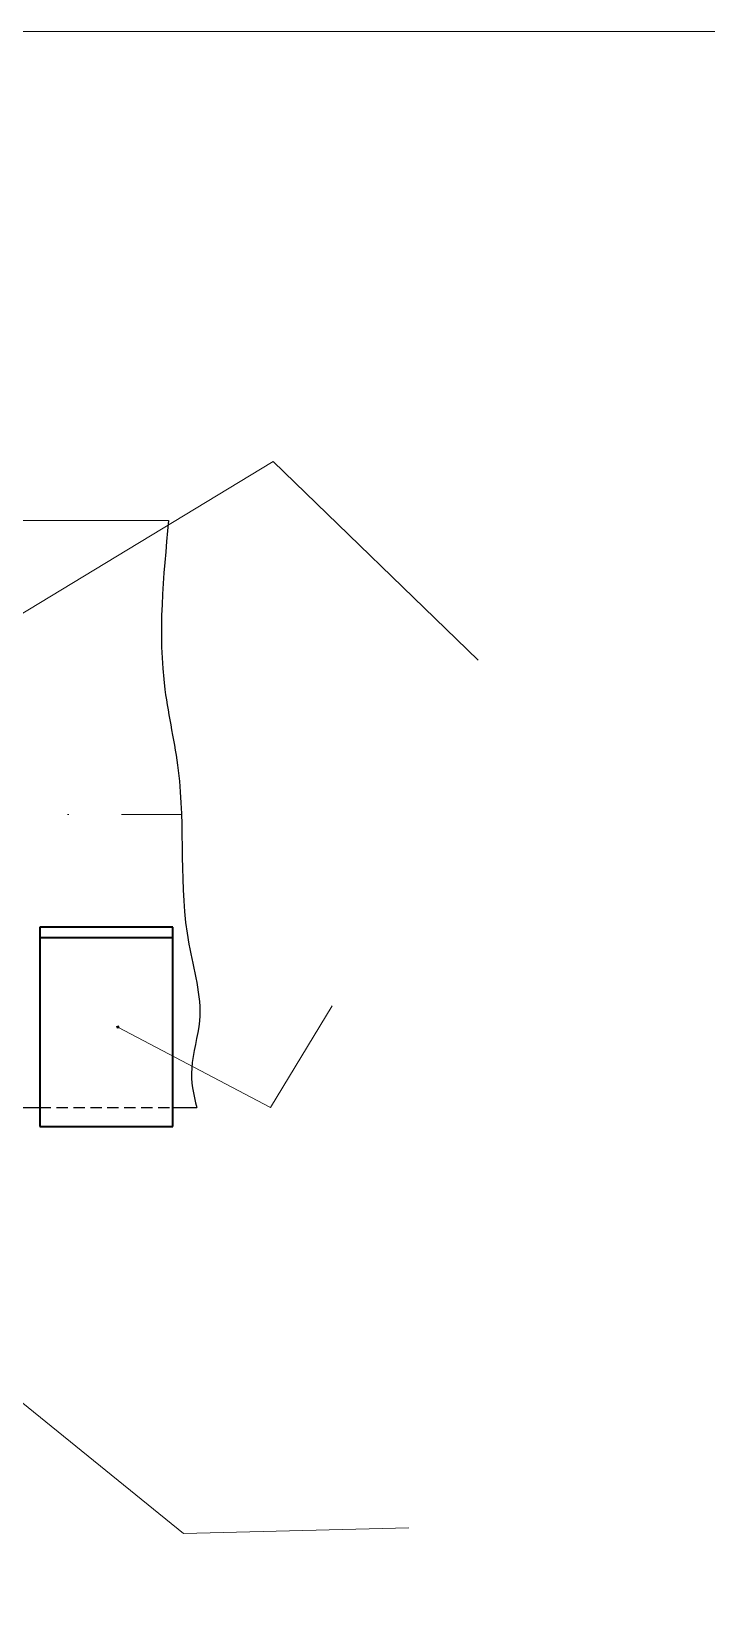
# Model space of a CAD drawing. Header units: millimetres. Extents: x 69249 to 73614, y -10452 to -7482.
# Drawn here: x 71307 to 71687, y -8374 to -7482 of the extents above; entities that cross this region are included whole.
import ezdxf

# ---------------------------------------------------------------- set-up
doc = ezdxf.new("R2010")
doc.units = ezdxf.units.MM
for name, pattern in [('K5LT32768', [0]), ('K5LT32769', [0]), ('K5LT32770', [300.2, 240, -30, 0.2, -30]), ('K5LT32776', [9.525, 6.35, -3.175]), ('K5LT32778', [0]), ('K5LT_THIN', [0])]:
    doc.linetypes.add(name, pattern=pattern)
for name, color, linetype in [('Осевая', 20, 'Continuous'), ('Основная', 137, 'Continuous'), ('Пунктир', 5, 'Continuous'), ('Размер', 104, 'Continuous'), ('Размеры', 7, 'Continuous'), ('Тонкая', 142, 'Continuous')]:
    doc.layers.add(name, color=color, linetype=linetype)

# ---------------------------------------------------------------- blocks, each defined once
blk = doc.blocks.new('U5')
at = {"layer": 'Размер'}
h = blk.add_hatch(color=7, dxfattribs=at)
h.paths.add_polyline_path([(71285.85, -8242.15), (71285.74, -8241.09), (71284.69, -8241.2), (71284.8, -8242.26)])
h.paths.add_polyline_path([(71285.66, -8241.99), (71285.58, -8241.29), (71284.88, -8241.36), (71284.95, -8242.06)])
h.paths.add_polyline_path([(71285.46, -8241.83), (71285.43, -8241.48), (71285.08, -8241.52), (71285.11, -8241.87)])
at = {"layer": 'Размер', "color": 7, "linetype": 'K5LT_THIN', "lineweight": 18}
for p, q in [((71285.74, -8241.09), (71284.69, -8241.2)), ((71284.69, -8241.2), (71284.8, -8242.26)), ((71284.8, -8242.26), (71285.85, -8242.15)), ((71285.58, -8241.29), (71284.88, -8241.36)), ((71284.88, -8241.36), (71284.95, -8242.06)), ((71284.95, -8242.06), (71285.66, -8241.99)), ((71285.43, -8241.48), (71285.08, -8241.52)), ((71285.08, -8241.52), (71285.11, -8241.87)), ((71285.11, -8241.87), (71285.46, -8241.83)), ((71392.45, -8328.49), (71285.27, -8241.67)), ((71285.46, -8241.83), (71285.43, -8241.48)), ((71285.46, -8241.83), (71285.66, -8241.99)), ((71285.66, -8241.99), (71285.58, -8241.29)), ((71285.66, -8241.99), (71285.85, -8242.15)), ((71285.85, -8242.15), (71285.74, -8241.09)), ((71519.22, -8325.24), (71392.45, -8328.49))]:
    blk.add_line(p, q, dxfattribs=at)
blk = doc.blocks.new('U14')
at = {"layer": 'Размер'}
h = blk.add_hatch(color=7, dxfattribs=at)
h.paths.add_polyline_path([(71292.73, -7816.42), (71292.98, -7815.39), (71291.95, -7815.14), (71291.7, -7816.17)])
h.paths.add_polyline_path([(71292.77, -7815.52), (71292.6, -7816.21), (71291.91, -7816.04), (71292.08, -7815.35)])
h.paths.add_polyline_path([(71292.55, -7815.65), (71292.47, -7815.99), (71292.12, -7815.91), (71292.21, -7815.57)])
at = {"layer": 'Размер', "color": 7, "linetype": 'K5LT_THIN', "lineweight": 18}
for p, q in [((71442.85, -7724.49), (71292.34, -7815.78)), ((71558.2, -7836.54), (71442.85, -7724.49)), ((71291.95, -7815.14), (71291.7, -7816.17)), ((71291.7, -7816.17), (71292.73, -7816.42)), ((71292.08, -7815.35), (71291.91, -7816.04)), ((71291.91, -7816.04), (71292.6, -7816.21)), ((71292.98, -7815.39), (71291.95, -7815.14)), ((71292.77, -7815.52), (71292.08, -7815.35)), ((71292.21, -7815.57), (71292.12, -7815.91)), ((71292.12, -7815.91), (71292.47, -7815.99)), ((71292.55, -7815.65), (71292.21, -7815.57)), ((71292.47, -7815.99), (71292.55, -7815.65)), ((71292.55, -7815.65), (71292.77, -7815.52)), ((71292.6, -7816.21), (71292.77, -7815.52)), ((71292.73, -7816.42), (71292.98, -7815.39)), ((71292.77, -7815.52), (71292.98, -7815.39))]:
    blk.add_line(p, q, dxfattribs=at)
blk = doc.blocks.new('U17')
at = {"layer": 'Размер'}
h = blk.add_hatch(color=7, dxfattribs=at)
h.paths.add_polyline_path([(71356.06, -8043.48), (71355.75, -8042.46), (71354.73, -8042.78), (71355.05, -8043.79)])
h.paths.add_polyline_path([(71355.84, -8043.36), (71355.63, -8042.69), (71354.95, -8042.89), (71355.16, -8043.57)])
h.paths.add_polyline_path([(71355.62, -8043.24), (71355.51, -8042.91), (71355.18, -8043.01), (71355.28, -8043.35)])
at = {"layer": 'Размер', "color": 7, "linetype": 'K5LT_THIN', "lineweight": 18}
for p, q in [((71476.1, -8031.25), (71441.33, -8088.5)), ((71355.75, -8042.46), (71354.73, -8042.78)), ((71354.73, -8042.78), (71355.05, -8043.79)), ((71355.63, -8042.69), (71354.95, -8042.89)), ((71354.95, -8042.89), (71355.16, -8043.57)), ((71355.05, -8043.79), (71356.06, -8043.48)), ((71355.16, -8043.57), (71355.84, -8043.36)), ((71355.51, -8042.91), (71355.18, -8043.01)), ((71355.18, -8043.01), (71355.28, -8043.35)), ((71355.28, -8043.35), (71355.62, -8043.24)), ((71441.33, -8088.5), (71355.4, -8043.13)), ((71355.62, -8043.24), (71355.51, -8042.91)), ((71355.62, -8043.24), (71355.84, -8043.36)), ((71355.84, -8043.36), (71355.63, -8042.69)), ((71356.06, -8043.48), (71355.75, -8042.46)), ((71355.84, -8043.36), (71356.06, -8043.48))]:
    blk.add_line(p, q, dxfattribs=at)

msp = doc.modelspace()

# ---------------------------------------------------------------- linework, layer by layer
at = {"layer": 'Осевая', "color": 20, "linetype": 'K5LT32770', "lineweight": 20}
msp.add_line((70757.151, -7923.084), (71391.194, -7923.376), dxfattribs=at)
msp.add_line((70757.151, -7923.084), (71391.194, -7923.376), dxfattribs=at)
at = {"layer": 'Основная', "color": 139, "linetype": 'K5LT32778', "lineweight": 35}
for p, q in [((71311.379, -7986.933), (71311.379, -8099.146)), ((71386.379, -7986.933), (71311.379, -7986.933)), ((71386.379, -8099.146), (71386.379, -7986.933)), ((71386.379, -7992.933), (71311.379, -7992.933)), ((71311.379, -8099.146), (71386.379, -8099.146))]:
    msp.add_line(p, q, dxfattribs=at)
at = {"layer": 'Пунктир', "color": 5, "linetype": 'K5LT32776', "lineweight": 25}
msp.add_line((71311.379, -8088.5), (71386.379, -8088.5), dxfattribs=at)
at = {"layer": 'Размеры', "color": 7, "linetype": 'K5LT32768', "lineweight": 25}
for p, q in [((71292.31, -7757.635), (71384.016, -7757.747)), ((71292.322, -8088.5), (71311.379, -8088.5)), ((71386.379, -8088.5), (71399.894, -8088.5))]:
    msp.add_line(p, q, dxfattribs=at)
msp.add_open_spline([(71384.016, -7757.747), (71380.947, -7789.004), (71376.261, -7836.735), (71395.296, -7915.377), (71387.634, -7978.566), (71405.486, -8034.148), (71394.973, -8064.944), (71397.811, -8081.148), (71399.894, -8088.5)], degree=3, knots=[0, 0, 0, 0, 0.2885545, 0.426657, 0.7203235, 0.8508872, 0.9321582, 1, 1, 1, 1], dxfattribs=at)
at = {"layer": 'Тонкая', "color": 144, "linetype": 'K5LT32769', "lineweight": 15}
msp.add_line((73614.309, -7482.4), (69433.309, -7482.4), dxfattribs=at)

# ---------------------------------------------------------------- block references
at = {"layer": 'Размер'}
for name in ['U14', 'U17', 'U5']:
    msp.add_blockref(name, (0, 0), dxfattribs=at)

doc.saveas('drawing.dxf')
